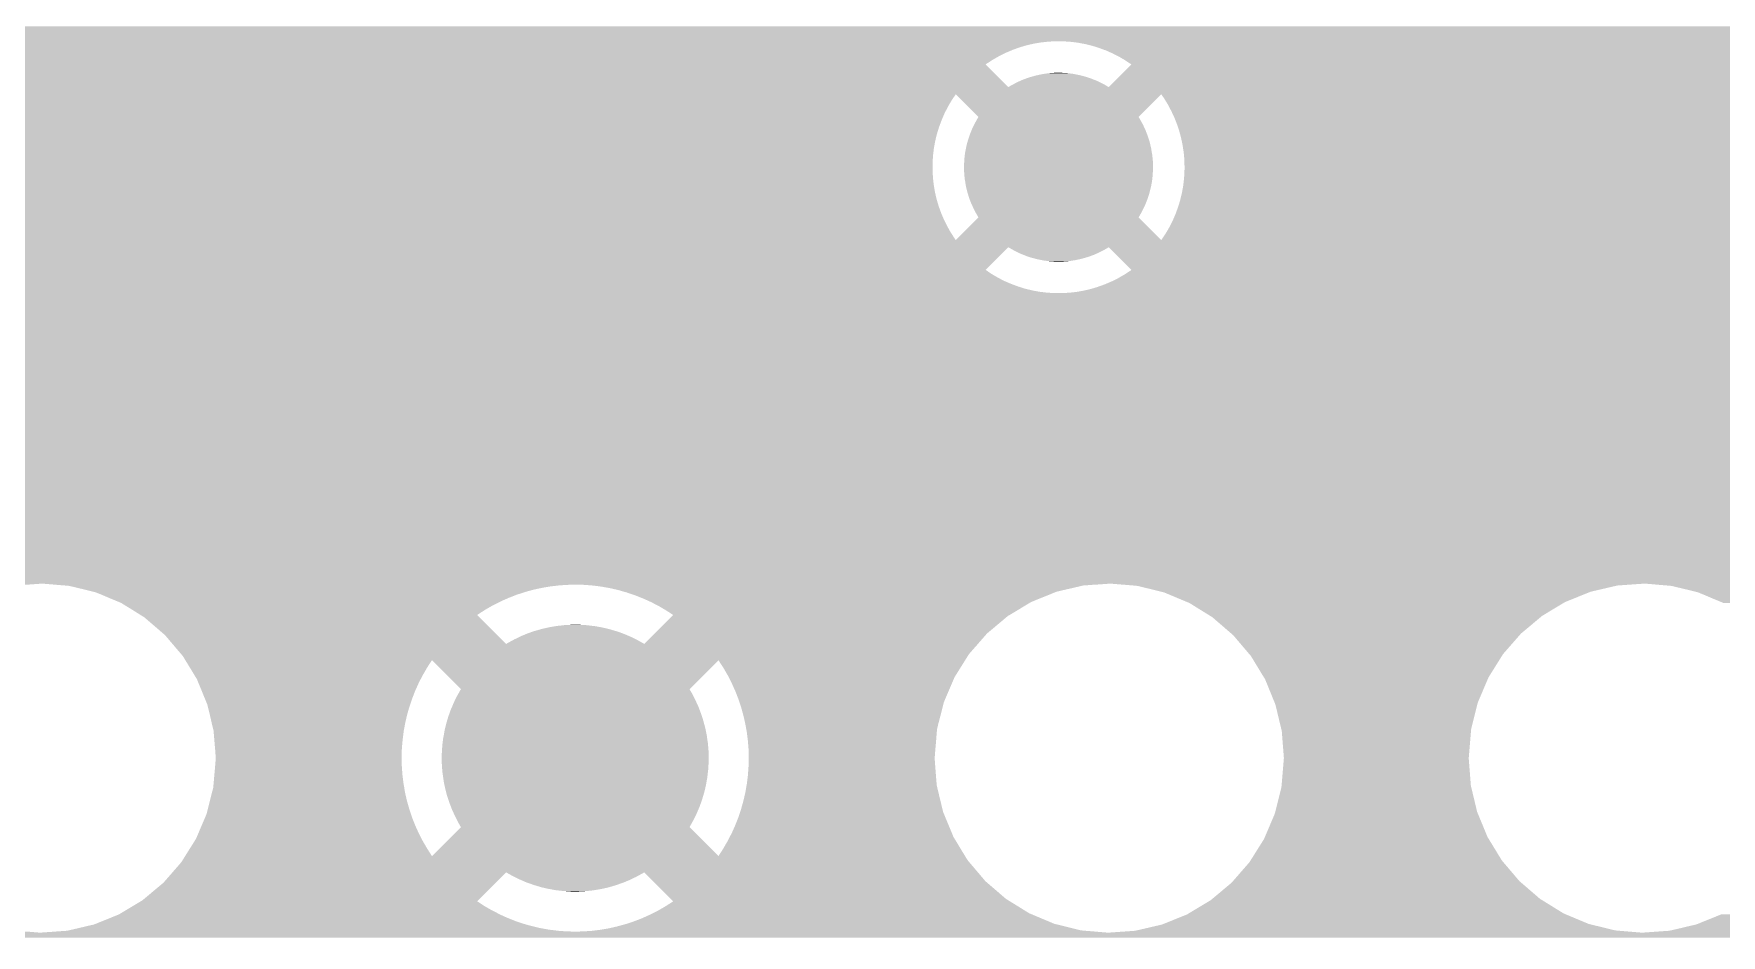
# Model space of a CAD drawing. Extents: x 295 to 953, y 10 to 290.
# Drawn here: x 722 to 739.66, y 80.94 to 90.37 of the extents above; entities that cross this region are included whole.
import ezdxf

# ---------------------------------------------------------------- set-up
doc = ezdxf.new("R2010")
doc.units = 0
doc.header["$LTSCALE"] = 5
doc.header["$MEASUREMENT"] = 0
doc.layers.add('GND1', color=7, linetype='CONTINUOUS')

msp = doc.modelspace()

# ---------------------------------------------------------------- linework, layer by layer
at = {"layer": 'GND1'}
for points in [[(525.272, 90.296), (525.272, 90.453), (849.683, 90.296), (849.683, 90.453)], [(525.272, 90.291), (525.272, 90.296), (732.619, 90.291), (732.695, 90.296)], [(525.272, 90.283), (525.272, 90.291), (732.542, 90.283), (732.619, 90.291)], [(525.272, 90.27), (525.272, 90.283), (732.467, 90.27), (732.542, 90.283)], [(525.272, 90.253), (525.272, 90.27), (732.392, 90.253), (732.467, 90.27)], [(525.272, 90.231), (525.272, 90.253), (732.318, 90.231), (732.392, 90.253)], [(525.272, 90.205), (525.272, 90.231), (732.246, 90.205), (732.318, 90.231)], [(732.772, 90.295), (732.695, 90.296), (746.657, 90.295), (746.665, 90.296)], [(732.828, 90.291), (732.772, 90.295), (746.589, 90.291), (746.657, 90.295)], [(732.849, 90.29), (732.828, 90.291), (746.577, 90.29), (746.589, 90.291)], [(732.907, 90.283), (732.849, 90.29), (746.512, 90.283), (746.577, 90.29)], [(732.925, 90.281), (732.907, 90.283), (746.499, 90.281), (746.512, 90.283)], [(732.983, 90.27), (732.925, 90.281), (746.437, 90.27), (746.499, 90.281)], [(733.001, 90.267), (732.983, 90.27), (746.423, 90.267), (746.437, 90.27)], [(733.059, 90.253), (733.001, 90.267), (746.362, 90.253), (746.423, 90.267)], [(733.075, 90.249), (733.059, 90.253), (746.348, 90.249), (746.362, 90.253)], [(733.133, 90.231), (733.075, 90.249), (746.288, 90.231), (746.348, 90.249)], [(733.149, 90.226), (733.133, 90.231), (746.275, 90.226), (746.288, 90.231)], [(733.205, 90.205), (733.149, 90.226), (746.216, 90.205), (746.275, 90.226)], [(525.272, 90.175), (525.272, 90.205), (732.175, 90.175), (732.246, 90.205)], [(525.272, 90.141), (525.272, 90.175), (732.107, 90.141), (732.175, 90.175)], [(525.272, 90.103), (525.272, 90.141), (732.04, 90.103), (732.107, 90.141)], [(525.272, 90.061), (525.272, 90.103), (731.975, 90.061), (732.04, 90.103)], [(525.272, 90.053), (525.272, 90.061), (731.963, 90.053), (731.975, 90.061)], [(525.272, 89.815), (525.272, 90.053), (732.2, 89.815), (731.963, 90.053)], [(733.221, 90.2), (733.205, 90.205), (746.203, 90.2), (746.216, 90.205)], [(733.276, 90.175), (733.221, 90.2), (746.145, 90.175), (746.203, 90.2)], [(733.252, 89.815), (733.489, 90.052), (746.17, 89.815), (745.933, 90.052)], [(733.291, 90.169), (733.276, 90.175), (746.132, 90.169), (746.145, 90.175)], [(733.345, 90.141), (733.291, 90.169), (746.077, 90.141), (746.132, 90.169)], [(733.359, 90.134), (733.345, 90.141), (746.064, 90.134), (746.077, 90.141)], [(733.412, 90.103), (733.359, 90.134), (746.01, 90.103), (746.064, 90.134)], [(733.425, 90.095), (733.412, 90.103), (745.997, 90.095), (746.01, 90.103)], [(733.476, 90.061), (733.425, 90.095), (745.945, 90.061), (745.997, 90.095)], [(733.489, 90.053), (733.476, 90.061), (745.933, 90.053), (745.945, 90.061)], [(733.489, 90.052), (733.489, 90.053), (745.933, 90.052), (745.933, 90.053)], [(732.297, 89.868), (732.319, 89.878), (733.154, 89.868), (733.135, 89.878)], [(732.319, 89.878), (732.358, 89.895), (733.135, 89.878), (733.092, 89.895)], [(732.358, 89.895), (732.38, 89.903), (733.092, 89.895), (733.073, 89.903)], [(732.38, 89.903), (732.421, 89.918), (733.073, 89.903), (733.03, 89.918)], [(732.421, 89.918), (732.444, 89.924), (733.03, 89.918), (733.01, 89.924)], [(732.444, 89.924), (732.485, 89.936), (733.01, 89.924), (732.965, 89.936)], [(732.485, 89.936), (732.509, 89.941), (732.965, 89.936), (732.946, 89.941)], [(732.509, 89.941), (732.55, 89.95), (732.946, 89.941), (732.9, 89.95)], [(732.55, 89.95), (732.575, 89.954), (732.9, 89.95), (732.881, 89.954)], [(732.575, 89.954), (732.616, 89.96), (732.881, 89.954), (732.833, 89.96)], [(732.616, 89.96), (732.644, 89.962), (732.833, 89.96), (732.815, 89.962)], [(732.644, 89.962), (732.682, 89.965), (732.815, 89.962), (732.762, 89.965)], [(732.682, 89.965), (732.748, 89.966), (732.762, 89.965), (732.748, 89.966)], [(525.272, 89.74), (525.272, 89.815), (849.683, 89.74), (849.683, 89.815)], [(525.272, 89.677), (525.272, 89.74), (731.608, 89.677), (731.651, 89.74)], [(731.888, 89.503), (731.651, 89.74), (733.564, 89.503), (733.801, 89.74)], [(732.2, 89.815), (732.239, 89.838), (733.252, 89.815), (733.213, 89.838)], [(732.239, 89.838), (732.259, 89.848), (733.213, 89.838), (733.194, 89.848)], [(732.259, 89.848), (732.297, 89.868), (733.194, 89.848), (733.154, 89.868)], [(733.828, 89.702), (733.801, 89.74), (745.595, 89.702), (745.621, 89.74)], [(733.843, 89.677), (733.828, 89.702), (745.578, 89.677), (745.595, 89.702)], [(525.272, 89.61), (525.272, 89.677), (731.569, 89.61), (731.608, 89.677)], [(525.272, 89.542), (525.272, 89.61), (731.534, 89.542), (731.569, 89.61)], [(525.272, 89.472), (525.272, 89.542), (731.504, 89.472), (731.534, 89.542)], [(733.868, 89.637), (733.843, 89.677), (745.555, 89.637), (745.578, 89.677)], [(733.882, 89.61), (733.868, 89.637), (745.539, 89.61), (745.555, 89.637)], [(733.904, 89.569), (733.882, 89.61), (745.518, 89.569), (745.539, 89.61)], [(733.917, 89.542), (733.904, 89.569), (745.504, 89.542), (745.518, 89.569)], [(733.937, 89.5), (733.917, 89.542), (745.486, 89.5), (745.504, 89.542)], [(525.272, 89.4), (525.272, 89.472), (731.477, 89.4), (731.504, 89.472)], [(525.272, 89.326), (525.272, 89.4), (731.454, 89.326), (731.477, 89.4)], [(731.8, 89.324), (731.817, 89.365), (733.652, 89.324), (733.636, 89.365)], [(731.817, 89.365), (731.825, 89.386), (733.636, 89.365), (733.626, 89.386)], [(731.825, 89.386), (731.845, 89.426), (733.626, 89.386), (733.608, 89.426)], [(731.845, 89.426), (731.855, 89.445), (733.608, 89.426), (733.597, 89.445)], [(731.855, 89.445), (731.877, 89.484), (733.597, 89.445), (733.575, 89.484)], [(731.877, 89.484), (731.888, 89.503), (733.575, 89.484), (733.564, 89.503)], [(733.948, 89.472), (733.937, 89.5), (745.474, 89.472), (745.486, 89.5)], [(733.965, 89.428), (733.948, 89.472), (745.458, 89.428), (745.474, 89.472)], [(733.975, 89.4), (733.965, 89.428), (745.447, 89.4), (745.458, 89.428)], [(733.989, 89.356), (733.975, 89.4), (745.433, 89.356), (745.447, 89.4)], [(733.997, 89.326), (733.989, 89.356), (745.424, 89.326), (745.433, 89.356)], [(525.272, 89.252), (525.272, 89.326), (731.436, 89.252), (731.454, 89.326)], [(525.272, 89.176), (525.272, 89.252), (731.422, 89.176), (731.436, 89.252)], [(525.272, 89.1), (525.272, 89.176), (731.413, 89.1), (731.422, 89.176)], [(731.749, 89.132), (731.758, 89.175), (733.702, 89.132), (733.695, 89.175)], [(731.758, 89.175), (731.762, 89.197), (733.695, 89.175), (733.69, 89.197)], [(731.762, 89.197), (731.773, 89.24), (733.69, 89.197), (733.68, 89.24)], [(731.773, 89.24), (731.779, 89.261), (733.68, 89.24), (733.673, 89.261)], [(731.779, 89.261), (731.793, 89.303), (733.673, 89.261), (733.66, 89.303)], [(731.793, 89.303), (731.8, 89.324), (733.66, 89.303), (733.652, 89.324)], [(734.009, 89.281), (733.997, 89.326), (745.413, 89.281), (745.424, 89.326)], [(734.015, 89.252), (734.009, 89.281), (745.406, 89.252), (745.413, 89.281)], [(734.025, 89.206), (734.015, 89.252), (745.398, 89.206), (745.406, 89.252)], [(734.029, 89.176), (734.025, 89.206), (745.392, 89.176), (745.398, 89.206)], [(734.036, 89.13), (734.029, 89.176), (745.387, 89.13), (745.392, 89.176)], [(525.272, 89.023), (525.272, 89.1), (731.408, 89.023), (731.413, 89.1)], [(525.272, 88.946), (525.272, 89.023), (731.408, 88.946), (731.408, 89.023)], [(731.737, 88.999), (731.74, 89.044), (733.714, 88.999), (733.713, 89.044)], [(731.737, 88.977), (731.737, 88.999), (733.715, 88.977), (733.714, 88.999)], [(731.74, 89.044), (731.741, 89.066), (733.713, 89.044), (733.711, 89.066)], [(731.741, 89.066), (731.746, 89.11), (733.711, 89.066), (733.706, 89.11)], [(731.746, 89.11), (731.749, 89.132), (733.706, 89.11), (733.702, 89.132)], [(734.039, 89.1), (734.036, 89.13), (745.383, 89.1), (745.387, 89.13)], [(734.043, 89.054), (734.039, 89.1), (745.38, 89.054), (745.383, 89.1)], [(734.043, 89.023), (734.043, 89.054), (745.378, 89.023), (745.38, 89.054)], [(734.045, 88.977), (734.043, 89.023), (745.378, 88.977), (745.378, 89.023)], [(525.272, 88.87), (525.272, 88.946), (731.412, 88.87), (731.408, 88.946)], [(525.272, 88.794), (525.272, 88.87), (731.42, 88.794), (731.412, 88.87)], [(731.738, 88.955), (731.737, 88.977), (733.715, 88.955), (733.715, 88.977)], [(731.739, 88.911), (731.738, 88.955), (733.712, 88.911), (733.715, 88.955)], [(731.741, 88.888), (731.739, 88.911), (733.711, 88.888), (733.712, 88.911)], [(731.746, 88.844), (731.741, 88.888), (733.706, 88.844), (733.711, 88.888)], [(731.75, 88.823), (731.746, 88.844), (733.703, 88.823), (733.706, 88.844)], [(731.757, 88.779), (731.75, 88.823), (733.695, 88.779), (733.703, 88.823)], [(734.032, 88.794), (734.039, 88.854), (745.39, 88.794), (745.383, 88.854)], [(734.039, 88.854), (734.04, 88.87), (745.383, 88.854), (745.382, 88.87)], [(734.04, 88.87), (734.044, 88.931), (745.382, 88.87), (745.378, 88.931)], [(734.044, 88.946), (734.045, 88.977), (745.378, 88.946), (745.378, 88.977)], [(734.044, 88.931), (734.044, 88.946), (745.378, 88.931), (745.378, 88.946)], [(525.272, 88.718), (525.272, 88.794), (731.433, 88.718), (731.42, 88.794)], [(525.272, 88.643), (525.272, 88.718), (731.45, 88.643), (731.433, 88.718)], [(525.272, 88.569), (525.272, 88.643), (731.472, 88.569), (731.45, 88.643)], [(731.762, 88.757), (731.757, 88.779), (733.69, 88.757), (733.695, 88.779)], [(731.773, 88.714), (731.762, 88.757), (733.679, 88.714), (733.69, 88.757)], [(731.779, 88.693), (731.773, 88.714), (733.673, 88.693), (733.679, 88.714)], [(731.792, 88.651), (731.779, 88.693), (733.659, 88.651), (733.673, 88.693)], [(731.8, 88.63), (731.792, 88.651), (733.652, 88.63), (733.659, 88.651)], [(733.998, 88.628), (734.001, 88.643), (745.425, 88.628), (745.42, 88.643)], [(734.001, 88.643), (734.016, 88.703), (745.42, 88.643), (745.407, 88.703)], [(734.016, 88.703), (734.019, 88.718), (745.407, 88.703), (745.403, 88.718)], [(734.019, 88.718), (734.03, 88.778), (745.403, 88.718), (745.393, 88.778)], [(734.03, 88.778), (734.032, 88.794), (745.393, 88.778), (745.39, 88.794)], [(525.272, 88.497), (525.272, 88.569), (731.498, 88.497), (731.472, 88.569)], [(525.272, 88.426), (525.272, 88.497), (731.528, 88.426), (731.498, 88.497)], [(731.816, 88.589), (731.8, 88.63), (733.635, 88.589), (733.652, 88.63)], [(731.826, 88.569), (731.816, 88.589), (733.627, 88.569), (733.635, 88.589)], [(731.845, 88.529), (731.826, 88.569), (733.607, 88.529), (733.627, 88.569)], [(731.855, 88.509), (731.845, 88.529), (733.597, 88.509), (733.607, 88.529)], [(731.877, 88.47), (731.855, 88.509), (733.575, 88.47), (733.597, 88.509)], [(731.888, 88.451), (731.877, 88.47), (733.564, 88.451), (733.575, 88.47)], [(733.924, 88.426), (733.949, 88.483), (745.498, 88.426), (745.474, 88.483)], [(733.949, 88.483), (733.954, 88.497), (745.474, 88.483), (745.468, 88.497)], [(733.954, 88.497), (733.975, 88.555), (745.468, 88.497), (745.447, 88.555)], [(733.975, 88.555), (733.98, 88.569), (745.447, 88.555), (745.442, 88.569)], [(733.98, 88.569), (733.998, 88.628), (745.442, 88.569), (745.425, 88.628)], [(525.272, 88.358), (525.272, 88.426), (731.562, 88.358), (731.528, 88.426)], [(525.272, 88.291), (525.272, 88.358), (731.6, 88.291), (731.562, 88.358)], [(525.272, 88.227), (525.272, 88.291), (731.642, 88.227), (731.6, 88.291)], [(731.651, 88.214), (731.888, 88.451), (733.801, 88.214), (733.564, 88.451)], [(733.844, 88.278), (733.852, 88.291), (745.578, 88.278), (745.57, 88.291)], [(733.852, 88.291), (733.883, 88.344), (745.57, 88.291), (745.54, 88.344)], [(733.883, 88.344), (733.89, 88.358), (745.54, 88.344), (745.532, 88.358)], [(733.89, 88.358), (733.918, 88.412), (745.532, 88.358), (745.505, 88.412)], [(733.918, 88.412), (733.924, 88.426), (745.505, 88.412), (745.498, 88.426)], [(525.272, 88.214), (525.272, 88.227), (731.651, 88.214), (731.642, 88.227)], [(525.272, 88.171), (525.272, 88.214), (795.674, 88.171), (795.671, 88.214)], [(525.272, 88.139), (525.272, 88.171), (795.677, 88.139), (795.674, 88.171)], [(525.272, 87.902), (525.272, 88.139), (731.963, 87.902), (732.2, 88.139)], [(732.24, 88.117), (732.2, 88.139), (733.214, 88.117), (733.252, 88.139)], [(732.258, 88.106), (732.24, 88.117), (733.193, 88.106), (733.214, 88.117)], [(733.489, 87.902), (733.252, 88.139), (745.933, 87.902), (746.17, 88.139)], [(733.801, 88.214), (733.81, 88.227), (745.621, 88.214), (745.612, 88.227)], [(733.81, 88.227), (733.844, 88.278), (745.612, 88.227), (745.578, 88.278)], [(732.299, 88.086), (732.258, 88.106), (733.155, 88.086), (733.193, 88.106)], [(732.317, 88.076), (732.299, 88.086), (733.133, 88.076), (733.155, 88.086)], [(732.36, 88.059), (732.317, 88.076), (733.094, 88.059), (733.133, 88.076)], [(732.379, 88.051), (732.36, 88.059), (733.072, 88.051), (733.094, 88.059)], [(732.422, 88.036), (732.379, 88.051), (733.031, 88.036), (733.072, 88.051)], [(732.442, 88.03), (732.422, 88.036), (733.008, 88.03), (733.031, 88.036)], [(732.487, 88.018), (732.442, 88.03), (732.967, 88.018), (733.008, 88.03)], [(732.506, 88.013), (732.487, 88.018), (732.944, 88.013), (732.967, 88.018)], [(732.552, 88.004), (732.506, 88.013), (732.902, 88.004), (732.944, 88.013)], [(732.571, 88), (732.552, 88.004), (732.877, 88), (732.902, 88.004)], [(732.62, 87.994), (732.571, 88), (732.837, 87.994), (732.877, 88)], [(732.637, 87.992), (732.62, 87.994), (732.808, 87.992), (732.837, 87.994)], [(732.691, 87.989), (732.637, 87.992), (732.77, 87.989), (732.808, 87.992)], [(732.704, 87.988), (732.691, 87.989), (732.704, 87.988), (732.77, 87.989)], [(525.272, 87.859), (525.272, 87.902), (732.027, 87.859), (731.963, 87.902)], [(525.272, 87.82), (525.272, 87.859), (732.093, 87.82), (732.027, 87.859)], [(525.272, 87.785), (525.272, 87.82), (732.161, 87.785), (732.093, 87.82)], [(525.272, 87.755), (525.272, 87.785), (732.232, 87.755), (732.161, 87.785)], [(525.272, 87.728), (525.272, 87.755), (732.304, 87.728), (732.232, 87.755)], [(733.206, 87.749), (733.22, 87.755), (746.217, 87.749), (746.202, 87.755)], [(733.22, 87.755), (733.277, 87.779), (746.202, 87.755), (746.146, 87.779)], [(733.277, 87.779), (733.29, 87.785), (746.146, 87.779), (746.131, 87.785)], [(733.29, 87.785), (733.346, 87.813), (746.131, 87.785), (746.077, 87.813)], [(733.346, 87.813), (733.358, 87.82), (746.077, 87.813), (746.063, 87.82)], [(733.358, 87.82), (733.412, 87.851), (746.063, 87.82), (746.011, 87.851)], [(733.412, 87.851), (733.425, 87.859), (746.011, 87.851), (745.997, 87.859)], [(733.425, 87.859), (733.477, 87.893), (745.997, 87.859), (745.946, 87.893)], [(733.477, 87.893), (733.489, 87.902), (745.946, 87.893), (745.933, 87.902)], [(525.272, 87.705), (525.272, 87.728), (732.377, 87.705), (732.304, 87.728)], [(525.272, 87.687), (525.272, 87.705), (732.452, 87.687), (732.377, 87.705)], [(525.272, 87.673), (525.272, 87.687), (732.527, 87.673), (732.452, 87.687)], [(525.272, 87.664), (525.272, 87.673), (732.603, 87.664), (732.527, 87.673)], [(525.272, 87.659), (525.272, 87.664), (732.68, 87.659), (732.603, 87.664)], [(525.272, 87.592), (525.272, 87.659), (795.862, 87.592), (795.824, 87.659)], [(525.272, 87.659), (525.272, 87.659), (732.757, 87.659), (732.68, 87.659)], [(525.272, 87.528), (525.272, 87.592), (795.904, 87.528), (795.862, 87.592)], [(732.757, 87.659), (732.765, 87.659), (746.727, 87.659), (746.65, 87.659)], [(732.765, 87.659), (732.833, 87.663), (746.65, 87.659), (746.594, 87.663)], [(732.833, 87.663), (732.846, 87.664), (746.594, 87.663), (746.573, 87.664)], [(732.846, 87.664), (732.91, 87.671), (746.573, 87.664), (746.515, 87.671)], [(732.91, 87.671), (732.923, 87.673), (746.515, 87.671), (746.497, 87.673)], [(732.923, 87.673), (732.985, 87.684), (746.497, 87.673), (746.439, 87.684)], [(732.985, 87.684), (732.999, 87.687), (746.439, 87.684), (746.422, 87.687)], [(732.999, 87.687), (733.06, 87.701), (746.422, 87.687), (746.363, 87.701)], [(733.06, 87.701), (733.074, 87.705), (746.363, 87.701), (746.347, 87.705)], [(733.074, 87.705), (733.134, 87.723), (746.347, 87.705), (746.29, 87.723)], [(733.134, 87.723), (733.147, 87.728), (746.29, 87.723), (746.274, 87.728)], [(733.147, 87.728), (733.206, 87.749), (746.274, 87.728), (746.217, 87.749)], [(525.272, 87.515), (525.272, 87.528), (795.913, 87.515), (795.904, 87.528)], [(525.272, 87.441), (525.272, 87.515), (849.683, 87.441), (849.683, 87.515)], [(525.272, 87.203), (525.272, 87.441), (796.225, 87.203), (796.462, 87.441)], [(525.272, 87.161), (525.272, 87.203), (796.289, 87.161), (796.225, 87.203)], [(525.272, 87.122), (525.272, 87.161), (796.355, 87.122), (796.289, 87.161)], [(525.272, 87.087), (525.272, 87.122), (796.423, 87.087), (796.355, 87.122)], [(525.272, 87.056), (525.272, 87.087), (796.494, 87.056), (796.423, 87.087)], [(525.272, 87.029), (525.272, 87.056), (796.566, 87.029), (796.494, 87.056)], [(525.272, 87.007), (525.272, 87.029), (796.639, 87.007), (796.566, 87.029)], [(525.272, 86.989), (525.272, 87.007), (796.714, 86.989), (796.639, 87.007)], [(525.272, 86.975), (525.272, 86.989), (796.789, 86.975), (796.714, 86.989)], [(525.272, 86.966), (525.272, 86.975), (796.865, 86.966), (796.789, 86.975)], [(525.272, 86.961), (525.272, 86.966), (796.942, 86.961), (796.865, 86.966)], [(525.272, 86.96), (525.272, 86.961), (797.019, 86.96), (796.942, 86.961)], [(525.272, 86.088), (525.272, 86.96), (849.683, 86.088), (849.683, 86.96)], [(687.752, 86.081), (687.651, 86.088), (841.129, 86.081), (841.651, 86.088)], [(688.171, 86.051), (687.752, 86.081), (840.826, 86.051), (841.129, 86.081)], [(688.308, 86.029), (688.171, 86.051), (840.61, 86.029), (840.826, 86.051)], [(688.687, 85.969), (688.308, 86.029), (840.288, 85.969), (840.61, 86.029)], [(688.704, 85.965), (688.687, 85.969), (840.266, 85.965), (840.288, 85.969)], [(688.72, 85.961), (688.704, 85.965), (753.713, 85.961), (753.79, 85.965)], [(688.754, 85.952), (688.72, 85.961), (753.637, 85.952), (753.713, 85.961)], [(688.806, 85.939), (688.754, 85.952), (753.561, 85.939), (753.637, 85.952)], [(688.876, 85.922), (688.806, 85.939), (753.487, 85.922), (753.561, 85.939)], [(688.963, 85.901), (688.876, 85.922), (753.413, 85.901), (753.487, 85.922)], [(689.067, 85.875), (688.963, 85.901), (753.341, 85.875), (753.413, 85.901)], [(689.188, 85.845), (689.067, 85.875), (753.27, 85.845), (753.341, 85.875)], [(689.193, 85.843), (689.188, 85.845), (753.268, 85.843), (753.27, 85.845)], [(689.29, 85.811), (689.193, 85.843), (753.201, 85.811), (753.268, 85.843)], [(689.401, 85.773), (689.29, 85.811), (753.135, 85.773), (753.201, 85.811)], [(689.524, 85.731), (689.401, 85.773), (753.07, 85.731), (753.135, 85.773)], [(689.55, 85.722), (689.524, 85.731), (753.057, 85.722), (753.07, 85.731)], [(689.687, 85.675), (689.55, 85.722), (753.104, 85.675), (753.057, 85.722)], [(690.121, 85.484), (689.687, 85.675), (753.295, 85.484), (753.104, 85.675)], [(690.165, 85.465), (690.121, 85.484), (838.795, 85.465), (838.836, 85.484)], [(690.266, 85.41), (690.165, 85.465), (838.679, 85.41), (838.795, 85.465)], [(690.383, 85.346), (690.266, 85.41), (752.703, 85.346), (752.745, 85.41)], [(690.504, 85.28), (690.383, 85.346), (752.664, 85.28), (752.703, 85.346)], [(690.623, 85.215), (690.504, 85.28), (752.631, 85.215), (752.664, 85.28)], [(690.628, 85.211), (690.623, 85.215), (752.629, 85.211), (752.631, 85.215)], [(690.734, 85.141), (690.628, 85.211), (752.598, 85.141), (752.629, 85.211)], [(690.842, 85.069), (690.734, 85.141), (752.572, 85.069), (752.598, 85.141)], [(690.953, 84.995), (690.842, 85.069), (752.549, 84.995), (752.572, 85.069)], [(691.057, 84.926), (690.953, 84.995), (752.532, 84.926), (752.549, 84.995)], [(691.064, 84.921), (691.057, 84.926), (752.531, 84.921), (752.532, 84.926)], [(691.159, 84.845), (691.064, 84.921), (752.517, 84.845), (752.531, 84.921)], [(691.255, 84.769), (691.159, 84.845), (752.508, 84.769), (752.517, 84.845)], [(691.352, 84.693), (691.255, 84.769), (752.503, 84.693), (752.508, 84.769)], [(691.445, 84.618), (691.352, 84.693), (752.502, 84.618), (752.503, 84.693)], [(711.048, 84.607), (710.916, 84.618), (721.938, 84.607), (722.092, 84.618)], [(722.224, 84.607), (722.092, 84.618), (733.114, 84.607), (733.268, 84.618)], [(722.246, 84.605), (722.224, 84.607), (727.587, 84.605), (727.677, 84.607)], [(722.32, 84.599), (722.246, 84.605), (727.497, 84.599), (727.587, 84.605)], [(722.377, 84.594), (722.32, 84.599), (727.457, 84.594), (727.497, 84.599)], [(722.401, 84.588), (722.377, 84.594), (727.407, 84.588), (727.457, 84.594)], [(722.463, 84.573), (722.401, 84.588), (727.319, 84.573), (727.407, 84.588)], [(727.767, 84.605), (727.677, 84.607), (733.077, 84.605), (733.114, 84.607)], [(727.852, 84.598), (727.767, 84.605), (732.984, 84.598), (733.077, 84.605)], [(727.857, 84.598), (727.852, 84.598), (732.982, 84.598), (732.984, 84.598)], [(727.946, 84.586), (727.857, 84.598), (732.932, 84.586), (732.982, 84.598)], [(728.035, 84.57), (727.946, 84.586), (732.864, 84.57), (732.932, 84.586)], [(733.511, 84.598), (733.268, 84.618), (738.572, 84.598), (738.856, 84.618)], [(733.553, 84.594), (733.511, 84.598), (738.556, 84.594), (738.572, 84.598)], [(733.802, 84.533), (733.553, 84.594), (738.293, 84.533), (738.556, 84.594)], [(738.888, 84.616), (738.856, 84.618), (752.502, 84.616), (752.502, 84.618)], [(738.988, 84.607), (738.888, 84.616), (752.503, 84.607), (752.502, 84.616)], [(739.01, 84.605), (738.988, 84.607), (744.351, 84.605), (744.441, 84.607)], [(739.084, 84.599), (739.01, 84.605), (744.261, 84.599), (744.351, 84.605)], [(739.141, 84.594), (739.084, 84.599), (744.221, 84.594), (744.261, 84.599)], [(739.165, 84.588), (739.141, 84.594), (744.171, 84.588), (744.221, 84.594)], [(739.227, 84.573), (739.165, 84.588), (744.083, 84.573), (744.171, 84.588)], [(722.543, 84.554), (722.463, 84.573), (727.231, 84.554), (727.319, 84.573)], [(722.64, 84.53), (722.543, 84.554), (727.144, 84.53), (727.231, 84.554)], [(722.654, 84.526), (722.64, 84.53), (727.133, 84.526), (727.144, 84.53)], [(722.713, 84.502), (722.654, 84.526), (727.058, 84.502), (727.133, 84.526)], [(722.79, 84.469), (722.713, 84.502), (726.974, 84.469), (727.058, 84.502)], [(722.877, 84.433), (722.79, 84.469), (726.892, 84.433), (726.974, 84.469)], [(722.918, 84.416), (722.877, 84.433), (726.858, 84.416), (726.892, 84.433)], [(722.956, 84.392), (722.918, 84.416), (726.811, 84.392), (726.858, 84.416)], [(728.122, 84.55), (728.035, 84.57), (732.776, 84.55), (732.864, 84.57)], [(728.18, 84.533), (728.122, 84.55), (732.705, 84.533), (732.776, 84.55)], [(728.209, 84.525), (728.18, 84.533), (732.685, 84.525), (732.705, 84.533)], [(728.294, 84.496), (728.209, 84.525), (732.614, 84.496), (732.685, 84.525)], [(728.378, 84.463), (728.294, 84.496), (732.532, 84.463), (732.614, 84.496)], [(728.46, 84.426), (728.378, 84.463), (732.441, 84.426), (732.532, 84.463)], [(728.54, 84.385), (728.46, 84.426), (732.372, 84.385), (732.44, 84.426)], [(728.46, 84.426), (728.46, 84.426), (732.44, 84.426), (732.441, 84.426)], [(733.83, 84.526), (733.802, 84.533), (738.276, 84.526), (738.293, 84.533)], [(734.069, 84.426), (733.83, 84.526), (738.029, 84.426), (738.276, 84.526)], [(734.094, 84.416), (734.069, 84.426), (738.011, 84.416), (738.029, 84.426)], [(734.315, 84.279), (734.094, 84.416), (737.784, 84.279), (738.011, 84.416)], [(739.307, 84.554), (739.227, 84.573), (743.995, 84.554), (744.083, 84.573)], [(739.404, 84.53), (739.307, 84.554), (743.908, 84.53), (743.995, 84.554)], [(739.418, 84.526), (739.404, 84.53), (743.897, 84.526), (743.908, 84.53)], [(739.477, 84.502), (739.418, 84.526), (743.822, 84.502), (743.897, 84.526)], [(739.554, 84.469), (739.477, 84.502), (743.738, 84.469), (743.822, 84.502)], [(739.641, 84.433), (739.554, 84.469), (743.656, 84.433), (743.738, 84.469)], [(739.682, 84.416), (739.641, 84.433), (743.622, 84.416), (743.656, 84.433)], [(723.028, 84.348), (722.956, 84.392), (726.733, 84.348), (726.811, 84.392)], [(723.106, 84.299), (723.028, 84.348), (726.657, 84.299), (726.733, 84.348)], [(723.12, 84.29), (723.106, 84.299), (726.644, 84.29), (726.657, 84.299)], [(723.161, 84.265), (723.12, 84.29), (726.669, 84.265), (726.644, 84.29)], [(723.377, 84.079), (723.161, 84.265), (726.855, 84.079), (726.669, 84.265)], [(728.499, 84.095), (728.682, 84.279), (731.977, 84.095), (732.196, 84.279)], [(728.618, 84.339), (728.54, 84.385), (732.297, 84.339), (732.372, 84.385)], [(728.694, 84.29), (728.618, 84.339), (732.215, 84.29), (732.297, 84.339)], [(728.682, 84.279), (728.694, 84.29), (732.196, 84.279), (732.215, 84.29)], [(734.337, 84.265), (734.315, 84.279), (737.768, 84.265), (737.784, 84.279)], [(734.534, 84.095), (734.337, 84.265), (737.565, 84.095), (737.768, 84.265)], [(723.455, 83.987), (723.377, 84.079), (726.947, 83.987), (726.855, 84.079)], [(727.03, 84.033), (727.088, 84.061), (728.307, 84.033), (728.251, 84.061)], [(727.088, 84.061), (727.101, 84.068), (728.251, 84.061), (728.236, 84.068)], [(727.101, 84.068), (727.16, 84.092), (728.236, 84.068), (728.178, 84.092)], [(727.16, 84.092), (727.174, 84.098), (728.178, 84.092), (728.163, 84.098)], [(727.174, 84.098), (727.235, 84.119), (728.163, 84.098), (728.104, 84.119)], [(727.235, 84.119), (727.249, 84.123), (728.104, 84.119), (728.088, 84.123)], [(727.249, 84.123), (727.311, 84.141), (728.088, 84.123), (728.028, 84.141)], [(727.311, 84.141), (727.325, 84.145), (728.028, 84.141), (728.012, 84.145)], [(727.325, 84.145), (727.388, 84.159), (728.012, 84.145), (727.951, 84.159)], [(727.388, 84.159), (727.402, 84.162), (727.951, 84.159), (727.934, 84.162)], [(727.402, 84.162), (727.466, 84.173), (727.934, 84.162), (727.874, 84.173)], [(727.466, 84.173), (727.48, 84.175), (727.874, 84.173), (727.855, 84.175)], [(727.48, 84.175), (727.546, 84.182), (727.855, 84.175), (727.795, 84.182)], [(727.546, 84.182), (727.558, 84.184), (727.795, 84.182), (727.774, 84.184)], [(727.558, 84.184), (727.629, 84.187), (727.774, 84.184), (727.716, 84.187)], [(727.629, 84.187), (727.637, 84.188), (727.716, 84.187), (727.637, 84.188)], [(728.391, 83.987), (728.499, 84.095), (731.883, 83.987), (731.977, 84.095)], [(734.553, 84.079), (734.534, 84.095), (737.551, 84.079), (737.565, 84.095)], [(734.722, 83.88), (734.553, 84.079), (737.377, 83.88), (737.551, 84.079)], [(723.546, 83.88), (723.455, 83.987), (731.789, 83.88), (731.883, 83.987)], [(723.562, 83.862), (723.546, 83.88), (731.778, 83.862), (731.789, 83.88)], [(726.947, 83.987), (726.961, 83.995), (728.391, 83.987), (728.377, 83.995)], [(726.961, 83.995), (727.017, 84.026), (728.377, 83.995), (728.322, 84.026)], [(727.017, 84.026), (727.03, 84.033), (728.322, 84.026), (728.307, 84.033)], [(734.738, 83.862), (734.722, 83.88), (737.366, 83.862), (737.377, 83.88)], [(723.59, 83.816), (723.562, 83.862), (731.749, 83.816), (731.778, 83.862)], [(723.636, 83.741), (723.59, 83.816), (726.121, 83.741), (726.17, 83.816)], [(723.683, 83.663), (723.636, 83.741), (726.076, 83.663), (726.121, 83.741)], [(726.473, 83.513), (726.17, 83.816), (728.865, 83.513), (729.168, 83.816)], [(729.221, 83.734), (729.168, 83.816), (731.698, 83.734), (731.749, 83.816)], [(729.266, 83.656), (729.221, 83.734), (731.649, 83.656), (731.698, 83.734)], [(734.874, 83.638), (734.738, 83.862), (737.226, 83.638), (737.366, 83.862)], [(723.711, 83.618), (723.683, 83.663), (726.052, 83.618), (726.076, 83.663)], [(723.725, 83.583), (723.711, 83.618), (726.034, 83.583), (726.052, 83.618)], [(723.759, 83.501), (723.725, 83.583), (725.997, 83.501), (726.034, 83.583)], [(729.275, 83.638), (729.266, 83.656), (731.638, 83.638), (731.649, 83.656)], [(729.307, 83.575), (729.275, 83.638), (731.611, 83.575), (731.638, 83.638)], [(729.344, 83.493), (729.307, 83.575), (731.576, 83.493), (731.611, 83.575)], [(734.887, 83.618), (734.874, 83.638), (737.217, 83.618), (737.226, 83.638)], [(734.986, 83.375), (734.887, 83.618), (737.114, 83.375), (737.217, 83.618)], [(723.793, 83.417), (723.759, 83.501), (725.964, 83.417), (725.997, 83.501)], [(723.819, 83.354), (723.793, 83.417), (725.943, 83.354), (725.964, 83.417)], [(723.825, 83.331), (723.819, 83.354), (725.935, 83.331), (725.943, 83.354)], [(726.381, 83.33), (726.399, 83.373), (728.958, 83.33), (728.938, 83.373)], [(726.399, 83.373), (726.413, 83.402), (728.938, 83.373), (728.925, 83.402)], [(726.413, 83.402), (726.434, 83.444), (728.925, 83.402), (728.903, 83.444)], [(726.434, 83.444), (726.45, 83.472), (728.903, 83.444), (728.889, 83.472)], [(726.45, 83.472), (726.473, 83.513), (728.889, 83.472), (728.865, 83.513)], [(729.377, 83.409), (729.344, 83.493), (731.54, 83.409), (731.576, 83.493)], [(729.388, 83.375), (729.377, 83.409), (731.526, 83.375), (731.54, 83.409)], [(729.405, 83.324), (729.388, 83.375), (731.513, 83.324), (731.526, 83.375)], [(734.995, 83.354), (734.986, 83.375), (737.108, 83.354), (737.114, 83.375)], [(735.056, 83.099), (734.995, 83.354), (737.044, 83.099), (737.108, 83.354)], [(723.846, 83.245), (723.825, 83.331), (725.91, 83.245), (725.935, 83.331)], [(723.866, 83.157), (723.846, 83.245), (725.89, 83.157), (725.91, 83.245)], [(726.319, 83.151), (726.328, 83.181), (729.018, 83.151), (729.01, 83.181)], [(726.328, 83.181), (726.341, 83.226), (729.01, 83.181), (728.996, 83.226)], [(726.341, 83.226), (726.352, 83.256), (728.996, 83.226), (728.986, 83.256)], [(726.352, 83.256), (726.368, 83.301), (728.986, 83.256), (728.969, 83.301)], [(726.368, 83.301), (726.381, 83.33), (728.969, 83.301), (728.958, 83.33)], [(729.429, 83.237), (729.405, 83.324), (731.491, 83.237), (731.513, 83.324)], [(729.449, 83.149), (729.429, 83.237), (731.468, 83.149), (731.491, 83.237)], [(723.886, 83.076), (723.866, 83.157), (725.875, 83.076), (725.89, 83.157)], [(723.886, 83.068), (723.886, 83.076), (725.874, 83.068), (725.875, 83.076)], [(723.893, 82.979), (723.886, 83.068), (725.863, 82.979), (725.874, 83.068)], [(726.281, 82.949), (726.287, 82.996), (729.057, 82.949), (729.05, 82.996)], [(726.287, 82.996), (726.293, 83.027), (729.05, 82.996), (729.046, 83.027)], [(726.293, 83.027), (726.301, 83.074), (729.046, 83.027), (729.037, 83.074)], [(726.301, 83.074), (726.308, 83.105), (729.037, 83.074), (729.03, 83.105)], [(726.308, 83.105), (726.319, 83.151), (729.03, 83.105), (729.018, 83.151)], [(729.458, 83.099), (729.449, 83.149), (731.456, 83.099), (731.468, 83.149)], [(729.465, 83.06), (729.458, 83.099), (731.452, 83.06), (731.456, 83.099)], [(729.476, 82.971), (729.465, 83.06), (731.445, 82.971), (731.452, 83.06)], [(735.062, 83.076), (735.056, 83.099), (737.042, 83.076), (737.044, 83.099)], [(735.084, 82.791), (735.062, 83.076), (737.018, 82.791), (737.042, 83.076)], [(723.901, 82.889), (723.893, 82.979), (725.855, 82.889), (725.863, 82.979)], [(723.908, 82.791), (723.901, 82.889), (725.853, 82.791), (725.855, 82.889)], [(726.272, 82.791), (726.273, 82.839), (729.066, 82.791), (729.065, 82.839)], [(726.273, 82.839), (726.275, 82.87), (729.065, 82.839), (729.064, 82.87)], [(726.275, 82.87), (726.278, 82.917), (729.064, 82.87), (729.06, 82.917)], [(726.278, 82.917), (726.281, 82.949), (729.06, 82.917), (729.057, 82.949)], [(729.483, 82.881), (729.476, 82.971), (731.437, 82.881), (731.445, 82.971)], [(729.485, 82.791), (729.483, 82.881), (731.43, 82.791), (731.437, 82.881)], [(723.893, 82.611), (723.901, 82.701), (725.862, 82.611), (725.855, 82.701)], [(723.901, 82.701), (723.908, 82.791), (725.855, 82.701), (725.853, 82.791)], [(726.273, 82.744), (726.272, 82.791), (729.065, 82.744), (729.066, 82.791)], [(726.274, 82.712), (726.273, 82.744), (729.063, 82.712), (729.065, 82.744)], [(726.278, 82.665), (726.274, 82.712), (729.06, 82.665), (729.063, 82.712)], [(726.281, 82.633), (726.278, 82.665), (729.056, 82.633), (729.06, 82.665)], [(726.288, 82.587), (726.281, 82.633), (729.051, 82.587), (729.056, 82.633)], [(729.475, 82.603), (729.482, 82.693), (731.444, 82.603), (731.437, 82.693)], [(729.482, 82.693), (729.485, 82.791), (731.437, 82.693), (731.43, 82.791)], [(735.06, 82.506), (735.084, 82.791), (737.04, 82.506), (737.018, 82.791)], [(723.869, 82.433), (723.882, 82.484), (725.888, 82.433), (725.88, 82.484)], [(723.882, 82.484), (723.885, 82.522), (725.88, 82.484), (725.873, 82.522)], [(723.885, 82.522), (723.893, 82.611), (725.873, 82.522), (725.862, 82.611)], [(726.292, 82.555), (726.288, 82.587), (729.045, 82.555), (729.051, 82.587)], [(726.301, 82.509), (726.292, 82.555), (729.037, 82.509), (729.045, 82.555)], [(726.308, 82.478), (726.301, 82.509), (729.03, 82.478), (729.037, 82.509)], [(726.319, 82.432), (726.308, 82.478), (729.019, 82.432), (729.03, 82.478)], [(729.448, 82.425), (729.462, 82.506), (731.471, 82.425), (731.452, 82.506)], [(729.462, 82.506), (729.464, 82.514), (731.452, 82.506), (731.451, 82.514)], [(729.464, 82.514), (729.475, 82.603), (731.451, 82.514), (731.444, 82.603)], [(734.994, 82.229), (735.058, 82.484), (737.106, 82.229), (737.045, 82.484)], [(735.058, 82.484), (735.06, 82.506), (737.045, 82.484), (737.04, 82.506)], [(723.825, 82.259), (723.847, 82.345), (725.933, 82.259), (725.908, 82.345)], [(723.847, 82.345), (723.869, 82.433), (725.908, 82.345), (725.888, 82.433)], [(726.327, 82.401), (726.319, 82.432), (729.01, 82.401), (729.019, 82.432)], [(726.342, 82.356), (726.327, 82.401), (728.996, 82.356), (729.01, 82.401)], [(726.352, 82.326), (726.342, 82.356), (728.986, 82.326), (728.996, 82.356)], [(726.369, 82.282), (726.352, 82.326), (728.97, 82.282), (728.986, 82.326)], [(726.38, 82.252), (726.369, 82.282), (728.957, 82.252), (728.97, 82.282)], [(729.403, 82.251), (729.427, 82.338), (731.513, 82.251), (731.492, 82.338)], [(729.427, 82.338), (729.448, 82.425), (731.492, 82.338), (731.471, 82.425)], [(723.762, 82.089), (723.798, 82.173), (725.994, 82.089), (725.961, 82.173)], [(723.798, 82.173), (723.812, 82.207), (725.961, 82.173), (725.95, 82.207)], [(723.812, 82.207), (723.825, 82.259), (725.95, 82.207), (725.933, 82.259)], [(726.4, 82.209), (726.38, 82.252), (728.939, 82.209), (728.957, 82.252)], [(726.413, 82.18), (726.4, 82.209), (728.925, 82.18), (728.939, 82.209)], [(726.435, 82.138), (726.413, 82.18), (728.904, 82.138), (728.925, 82.18)], [(726.449, 82.11), (726.435, 82.138), (728.888, 82.11), (728.904, 82.138)], [(726.473, 82.069), (726.449, 82.11), (728.865, 82.069), (728.888, 82.11)], [(729.341, 82.082), (729.374, 82.166), (731.579, 82.082), (731.544, 82.166)], [(729.374, 82.166), (729.395, 82.229), (731.544, 82.166), (731.518, 82.229)], [(729.395, 82.229), (729.403, 82.251), (731.518, 82.229), (731.513, 82.251)], [(734.885, 81.965), (734.988, 82.207), (737.215, 81.965), (737.115, 82.207)], [(734.988, 82.207), (734.994, 82.229), (737.115, 82.207), (737.106, 82.229)], [(723.689, 81.927), (723.7, 81.944), (726.072, 81.927), (726.063, 81.944)], [(723.7, 81.944), (723.727, 82.007), (726.063, 81.944), (726.031, 82.007)], [(723.727, 82.007), (723.762, 82.089), (726.031, 82.007), (725.994, 82.089)], [(726.17, 81.766), (726.473, 82.069), (729.168, 81.766), (728.865, 82.069)], [(729.262, 81.92), (729.285, 81.965), (731.655, 81.92), (731.627, 81.965)], [(729.285, 81.965), (729.304, 82), (731.627, 81.965), (731.613, 82)], [(729.304, 82), (729.341, 82.082), (731.613, 82), (731.579, 82.082)], [(734.736, 81.721), (734.876, 81.944), (737.364, 81.721), (737.228, 81.944)], [(734.876, 81.944), (734.885, 81.965), (737.228, 81.944), (737.215, 81.965)], [(723.56, 81.721), (723.588, 81.766), (731.776, 81.721), (731.748, 81.766)], [(723.588, 81.766), (723.64, 81.849), (726.17, 81.766), (726.117, 81.849)], [(723.64, 81.849), (723.689, 81.927), (726.117, 81.849), (726.072, 81.927)], [(729.168, 81.766), (729.217, 81.842), (731.748, 81.766), (731.702, 81.842)], [(729.217, 81.842), (729.262, 81.92), (731.702, 81.842), (731.655, 81.92)], [(723.361, 81.487), (723.455, 81.595), (726.839, 81.487), (726.947, 81.595)], [(723.455, 81.595), (723.548, 81.702), (731.883, 81.595), (731.792, 81.702)], [(723.548, 81.702), (723.56, 81.721), (731.792, 81.702), (731.776, 81.721)], [(726.961, 81.587), (726.947, 81.595), (728.377, 81.587), (728.391, 81.595)], [(727.016, 81.556), (726.961, 81.587), (728.321, 81.556), (728.377, 81.587)], [(728.483, 81.503), (728.391, 81.595), (731.961, 81.503), (731.883, 81.595)], [(734.551, 81.503), (734.724, 81.702), (737.549, 81.503), (737.38, 81.702)], [(734.724, 81.702), (734.736, 81.721), (737.38, 81.702), (737.364, 81.721)], [(723.142, 81.304), (723.361, 81.487), (726.655, 81.304), (726.839, 81.487)], [(727.031, 81.549), (727.016, 81.556), (728.308, 81.549), (728.321, 81.556)], [(727.087, 81.521), (727.031, 81.549), (728.25, 81.521), (728.308, 81.549)], [(727.102, 81.515), (727.087, 81.521), (728.237, 81.515), (728.25, 81.521)], [(727.159, 81.49), (727.102, 81.515), (728.177, 81.49), (728.237, 81.515)], [(727.175, 81.485), (727.159, 81.49), (728.164, 81.485), (728.177, 81.49)], [(727.234, 81.464), (727.175, 81.485), (728.103, 81.464), (728.164, 81.485)], [(727.25, 81.459), (727.234, 81.464), (728.089, 81.459), (728.103, 81.464)], [(727.31, 81.441), (727.25, 81.459), (728.027, 81.441), (728.089, 81.459)], [(727.326, 81.437), (727.31, 81.441), (728.013, 81.437), (728.027, 81.441)], [(727.386, 81.423), (727.326, 81.437), (727.95, 81.423), (728.013, 81.437)], [(727.404, 81.42), (727.386, 81.423), (727.936, 81.42), (727.95, 81.423)], [(727.464, 81.409), (727.404, 81.42), (727.871, 81.409), (727.936, 81.42)], [(727.483, 81.407), (727.464, 81.409), (727.858, 81.407), (727.871, 81.409)], [(727.543, 81.4), (727.483, 81.407), (727.792, 81.4), (727.858, 81.407)], [(727.564, 81.399), (727.543, 81.4), (727.78, 81.399), (727.792, 81.4)], [(727.622, 81.395), (727.564, 81.399), (727.709, 81.395), (727.78, 81.399)], [(728.669, 81.317), (728.483, 81.503), (732.177, 81.317), (731.961, 81.503)], [(734.334, 81.317), (734.537, 81.487), (737.765, 81.317), (737.568, 81.487)], [(734.537, 81.487), (734.551, 81.503), (737.568, 81.487), (737.549, 81.503)], [(722.966, 81.198), (723.041, 81.243), (726.797, 81.198), (726.719, 81.243)], [(723.041, 81.243), (723.123, 81.292), (726.719, 81.243), (726.644, 81.292)], [(723.123, 81.292), (723.142, 81.304), (726.644, 81.292), (726.655, 81.304)], [(727.701, 81.395), (727.622, 81.395), (727.701, 81.395), (727.709, 81.395)], [(728.527, 81.19), (728.605, 81.235), (732.382, 81.19), (732.31, 81.235)], [(728.605, 81.235), (728.681, 81.283), (732.31, 81.235), (732.232, 81.283)], [(728.694, 81.292), (728.669, 81.317), (732.218, 81.292), (732.177, 81.317)], [(728.681, 81.283), (728.694, 81.292), (732.232, 81.283), (732.218, 81.292)], [(734.09, 81.167), (734.318, 81.304), (738.008, 81.167), (737.787, 81.304)], [(734.318, 81.304), (734.334, 81.317), (737.787, 81.304), (737.765, 81.317)], [(722.561, 81.033), (722.632, 81.049), (727.215, 81.033), (727.157, 81.049)], [(722.632, 81.049), (722.653, 81.057), (727.157, 81.049), (727.129, 81.057)], [(722.653, 81.057), (722.724, 81.086), (727.129, 81.057), (727.043, 81.086)], [(722.724, 81.086), (722.806, 81.119), (727.043, 81.086), (726.96, 81.119)], [(722.806, 81.119), (722.897, 81.156), (726.96, 81.119), (726.878, 81.156)], [(722.897, 81.156), (722.898, 81.157), (726.878, 81.156), (726.878, 81.157)], [(722.898, 81.157), (722.966, 81.198), (726.878, 81.157), (726.797, 81.198)], [(728.107, 81.029), (728.194, 81.053), (732.795, 81.029), (732.698, 81.053)], [(728.194, 81.053), (728.205, 81.056), (732.698, 81.053), (732.684, 81.056)], [(728.205, 81.056), (728.28, 81.081), (732.684, 81.056), (732.625, 81.081)], [(728.28, 81.081), (728.364, 81.113), (732.625, 81.081), (732.548, 81.113)], [(728.364, 81.113), (728.446, 81.15), (732.548, 81.113), (732.461, 81.15)], [(728.446, 81.15), (728.48, 81.167), (732.461, 81.15), (732.42, 81.167)], [(728.48, 81.167), (728.527, 81.19), (732.42, 81.167), (732.382, 81.19)], [(733.546, 80.988), (733.808, 81.049), (738.549, 80.988), (738.3, 81.049)], [(733.808, 81.049), (733.826, 81.056), (738.3, 81.049), (738.272, 81.056)], [(733.826, 81.056), (734.073, 81.156), (738.272, 81.056), (738.033, 81.156)], [(734.073, 81.156), (734.09, 81.167), (738.033, 81.156), (738.008, 81.167)], [(739.325, 81.033), (739.396, 81.049), (743.979, 81.033), (743.921, 81.049)], [(739.396, 81.049), (739.417, 81.057), (743.921, 81.049), (743.893, 81.057)], [(739.417, 81.057), (739.488, 81.086), (743.893, 81.057), (743.807, 81.086)], [(739.488, 81.086), (739.57, 81.119), (743.807, 81.086), (743.724, 81.119)], [(739.57, 81.119), (739.661, 81.156), (743.724, 81.119), (743.642, 81.156)], [(693.495, 80.91), (693.488, 80.964), (803.69, 80.91), (803.705, 80.964)], [(710.893, 80.964), (711.048, 80.975), (722.069, 80.964), (721.938, 80.975)], [(722.069, 80.964), (722.224, 80.975), (733.245, 80.964), (733.114, 80.975)], [(722.224, 80.975), (722.261, 80.978), (727.661, 80.975), (727.571, 80.978)], [(722.261, 80.978), (722.354, 80.984), (727.571, 80.978), (727.486, 80.984)], [(722.354, 80.984), (722.356, 80.985), (727.486, 80.984), (727.481, 80.985)], [(722.356, 80.985), (722.405, 80.996), (727.481, 80.985), (727.392, 80.996)], [(722.405, 80.996), (722.474, 81.012), (727.392, 80.996), (727.303, 81.012)], [(722.474, 81.012), (722.561, 81.033), (727.303, 81.012), (727.215, 81.033)], [(727.661, 80.975), (727.751, 80.977), (733.114, 80.975), (733.092, 80.977)], [(727.751, 80.977), (727.841, 80.983), (733.092, 80.977), (733.017, 80.983)], [(727.841, 80.983), (727.881, 80.988), (733.017, 80.983), (732.961, 80.988)], [(727.881, 80.988), (727.93, 80.994), (732.961, 80.988), (732.937, 80.994)], [(727.93, 80.994), (728.019, 81.009), (732.937, 80.994), (732.875, 81.009)], [(728.019, 81.009), (728.107, 81.029), (732.875, 81.009), (732.795, 81.029)], [(733.245, 80.964), (733.53, 80.984), (738.833, 80.964), (738.591, 80.984)], [(733.53, 80.984), (733.546, 80.988), (738.591, 80.984), (738.549, 80.988)], [(738.833, 80.964), (738.988, 80.975), (803.705, 80.964), (803.708, 80.975)], [(738.988, 80.975), (739.025, 80.978), (744.425, 80.975), (744.335, 80.978)], [(739.025, 80.978), (739.118, 80.984), (744.335, 80.978), (744.25, 80.984)], [(739.118, 80.984), (739.12, 80.985), (744.25, 80.984), (744.245, 80.985)], [(739.12, 80.985), (739.169, 80.996), (744.245, 80.985), (744.156, 80.996)], [(739.169, 80.996), (739.238, 81.012), (744.156, 80.996), (744.067, 81.012)], [(739.238, 81.012), (739.325, 81.033), (744.067, 81.012), (743.979, 81.033)]]:
    msp.add_solid(points, dxfattribs=at)

doc.saveas('drawing.dxf')
